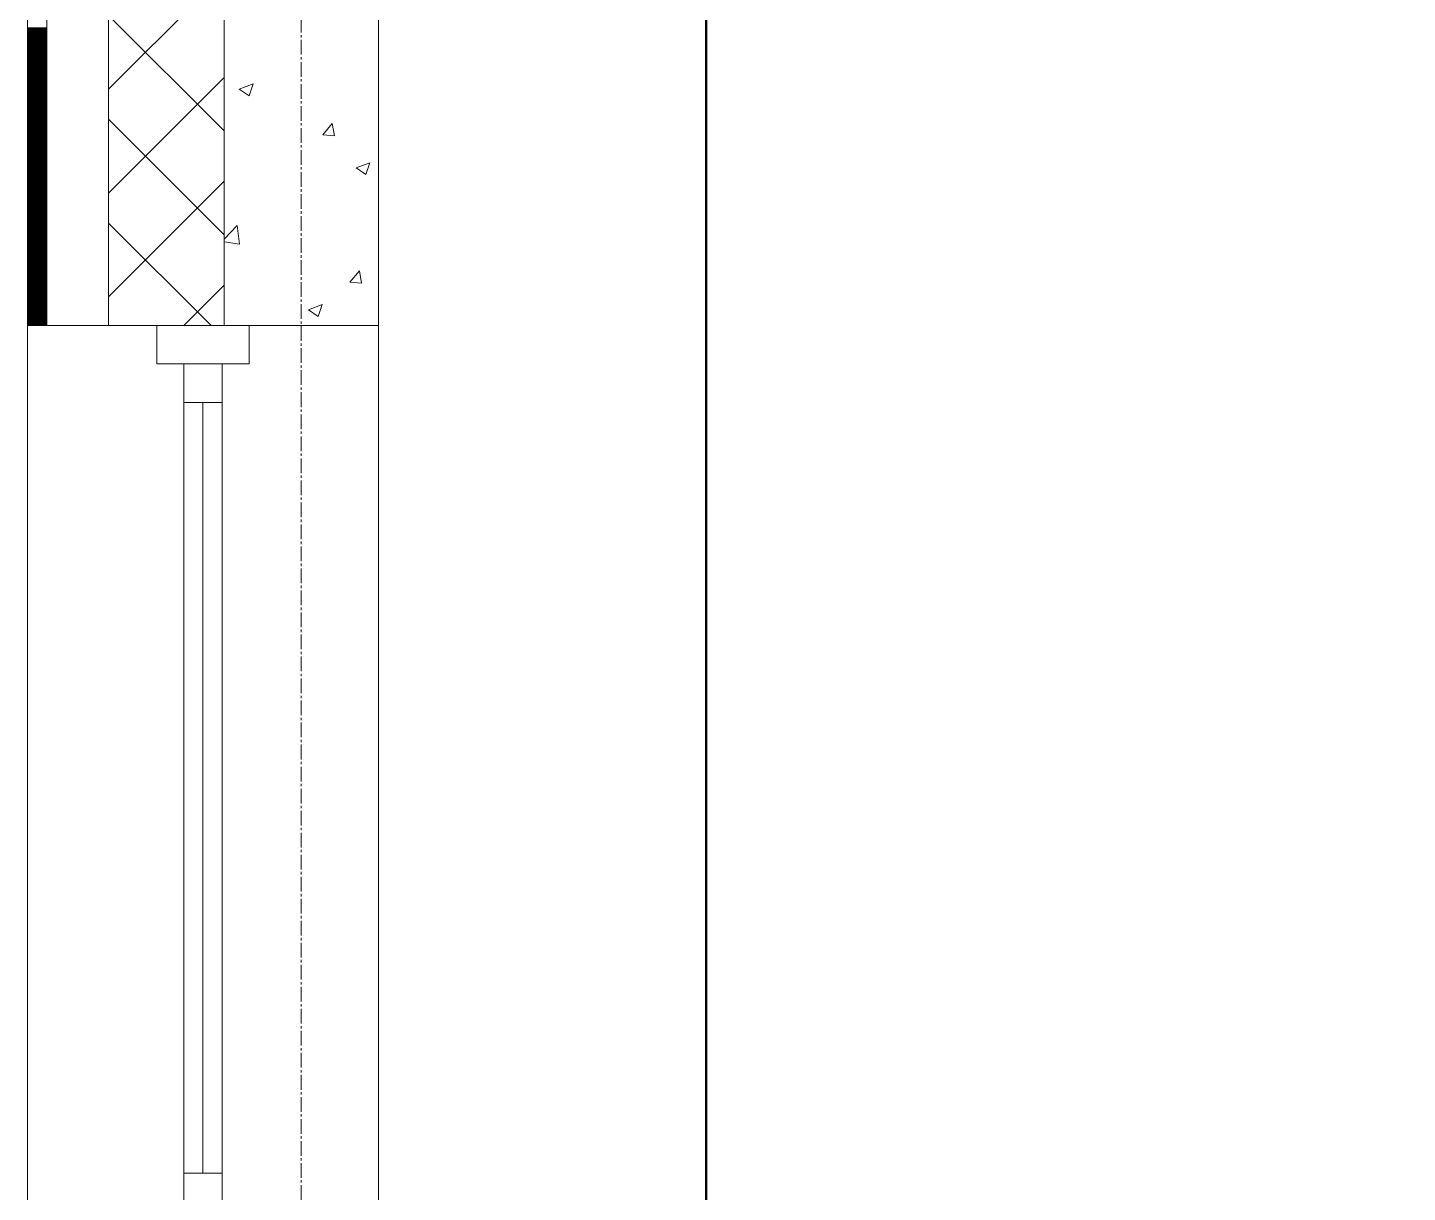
# Model space of a CAD drawing. Header units: millimetres. Extents: x -7155 to 483283, y -227682 to 148426.
# Drawn here: x -355 to 1435, y 43175 to 44686 of the extents above; entities that cross this region are included whole.
import ezdxf

# ---------------------------------------------------------------- set-up
doc = ezdxf.new("R2010")
doc.units = ezdxf.units.MM
doc.linetypes.add('CENTER2', pattern=[28.575, 19.05, -3.175, 3.175, -3.175])
for name, color, linetype, lineweight in [('A-Wall_Материал_Газоблок_Контур', 250, 'Continuous', 0), ('АР_Окна', 4, 'Continuous', 5), ('АР_Стены ПЕНОблок', 52, 'Continuous', 20), ('АР_Тонкая', 254, 'Continuous', 5), ('АР_Утеплитель', 31, 'Continuous', 0), ('АР_Штриховка', 8, 'Continuous', 0)]:
    doc.layers.add(name, color=color, linetype=linetype, lineweight=lineweight)
doc.layers.add('АР_Оси_РД_100', color=7, linetype='Continuous', lineweight=0, true_color=0x525252)
doc.layers.add('РД_Оси_100', color=7, linetype='Continuous', lineweight=0, true_color=0x525252)

# ---------------------------------------------------------------- blocks, each defined once
blk = doc.blocks.new('СОШ_2200_АР_ОСИ_М100_28.05.24')
at = {"layer": 'АР_Оси_РД_100', "linetype": 'CENTER2'}
blk.add_line((0, -6155), (0, 139938.679), dxfattribs=at)

msp = doc.modelspace()

# ---------------------------------------------------------------- linework, layer by layer
at = {"color": 1, "lineweight": 50}
msp.add_lwpolyline([(7340, 36400), (525, 36400), (525, 44884), (7340, 44884)], close=True, dxfattribs=at)
at = {"layer": 'A-Wall_Материал_Газоблок_Контур', "color": 18, "linetype": 'Continuous', "lineweight": 0, "true_color": 0x000000}
for p, q in [((-355, 44300), (-355, 43100)), ((100, 43100), (100, 44300))]:
    msp.add_line(p, q, dxfattribs=at)
at = {"layer": 'АР_Окна', "color": 18, "linetype": 'Continuous', "lineweight": 5, "true_color": 0x000000}
for p, q in [((-355, 44300), (-355, 43100)), ((100, 44300), (100, 43100)), ((-152.5, 44200), (-102.5, 44200)), ((-127.5, 44200), (-127.5, 43200)), ((-152.5, 43200), (-102.5, 43200))]:
    msp.add_line(p, q, dxfattribs=at)
for points in [[(-67.5, 44250), (-67.5, 44300), (-187.5, 44300), (-187.5, 44250)], [(-152.5, 44250), (-102.5, 44250), (-102.5, 43150), (-152.5, 43150)]]:
    msp.add_lwpolyline(points, close=True, dxfattribs=at)
at = {"layer": 'АР_Стены ПЕНОблок', "color": 18, "linetype": 'Continuous', "lineweight": 20, "true_color": 0x000000}
for p, q in [((-100, 46100), (-100, 44300)), ((100, 44300), (100, 46100)), ((-100, 44300), (100, 44300))]:
    msp.add_line(p, q, dxfattribs=at)
at = {"layer": 'АР_Тонкая', "color": 18, "linetype": 'Continuous', "lineweight": 5, "true_color": 0x000000}
for p, q in [((-355, 46100), (-355, 44300)), ((-330, 46100), (-330, 44300)), ((-330, 44300), (-330, 46100)), ((-250, 44300), (-250, 46100)), ((-355, 44300), (-330, 44300)), ((-330, 44300), (-250, 44300))]:
    msp.add_line(p, q, dxfattribs=at)
at = {"layer": 'АР_Утеплитель', "color": 18, "linetype": 'Continuous', "lineweight": 0, "true_color": 0x000000}
for p, q in [((-250, 46100), (-250, 44300)), ((-100, 44300), (-100, 46100)), ((-250, 44300), (-100, 44300))]:
    msp.add_line(p, q, dxfattribs=at)
at = {"layer": 'АР_Штриховка', "color": 18, "linetype": 'Continuous', "lineweight": 0, "true_color": 0x000000}
for p, q in [((-250, 44606.4), (-100, 44756.4)), ((-100, 44552.3), (-250, 44702.3)), ((-355, 44686), (-330, 44686)), ((-355, 44685), (-330, 44685)), ((-355, 44684), (-330, 44684)), ((-355, 44683), (-330, 44683)), ((-355, 44682), (-330, 44682)), ((-355, 44681), (-330, 44681)), ((-355, 44680), (-330, 44680)), ((-355, 44679), (-330, 44679)), ((-355, 44678), (-330, 44678)), ((-355, 44677), (-330, 44677)), ((-355, 44676), (-330, 44676)), ((-355, 44675), (-330, 44675)), ((-355, 44674), (-330, 44674)), ((-355, 44673), (-330, 44673)), ((-355, 44672), (-330, 44672)), ((-355, 44671), (-330, 44671)), ((-355, 44670), (-330, 44670)), ((-355, 44669), (-330, 44669)), ((-355, 44668), (-330, 44668)), ((-355, 44667), (-330, 44667)), ((-355, 44666), (-330, 44666)), ((-355, 44665), (-330, 44665)), ((-355, 44664), (-330, 44664)), ((-355, 44663), (-330, 44663)), ((-355, 44662), (-330, 44662)), ((-355, 44661), (-330, 44661)), ((-355, 44660), (-330, 44660)), ((-355, 44659), (-330, 44659)), ((-355, 44658), (-330, 44658)), ((-355, 44657), (-330, 44657)), ((-355, 44656), (-330, 44656)), ((-355, 44655), (-330, 44655)), ((-355, 44654), (-330, 44654)), ((-355, 44653), (-330, 44653)), ((-355, 44652), (-330, 44652)), ((-355, 44651), (-330, 44651)), ((-355, 44650), (-330, 44650)), ((-355, 44649), (-330, 44649)), ((-355, 44648), (-330, 44648)), ((-355, 44647), (-330, 44647)), ((-355, 44646), (-330, 44646)), ((-355, 44645), (-330, 44645)), ((-355, 44644), (-330, 44644)), ((-355, 44643), (-330, 44643)), ((-355, 44642), (-330, 44642)), ((-355, 44641), (-330, 44641)), ((-355, 44640), (-330, 44640)), ((-355, 44639), (-330, 44639)), ((-355, 44638), (-330, 44638)), ((-355, 44637), (-330, 44637)), ((-355, 44636), (-330, 44636)), ((-355, 44635), (-330, 44635)), ((-355, 44634), (-330, 44634)), ((-355, 44633), (-330, 44633)), ((-355, 44632), (-330, 44632)), ((-355, 44631), (-330, 44631)), ((-355, 44630), (-330, 44630)), ((-355, 44629), (-330, 44629)), ((-355, 44628), (-330, 44628)), ((-355, 44627), (-330, 44627)), ((-355, 44626), (-330, 44626)), ((-355, 44625), (-330, 44625)), ((-355, 44624), (-330, 44624)), ((-355, 44623), (-330, 44623)), ((-355, 44622), (-330, 44622)), ((-355, 44621), (-330, 44621)), ((-355, 44620), (-330, 44620)), ((-355, 44619), (-330, 44619)), ((-355, 44618), (-330, 44618)), ((-355, 44617), (-330, 44617)), ((-250, 44471.7), (-100, 44621.7)), ((-355, 44616), (-330, 44616)), ((-355, 44615), (-330, 44615)), ((-355, 44614), (-330, 44614)), ((-355, 44613), (-330, 44613)), ((-355, 44612), (-330, 44612)), ((-355, 44611), (-330, 44611)), ((-355, 44610), (-330, 44610)), ((-355, 44609), (-330, 44609)), ((-355, 44608), (-330, 44608)), ((-355, 44607), (-330, 44607)), ((-355, 44606), (-330, 44606)), ((-355, 44605), (-330, 44605)), ((-355, 44604), (-330, 44604)), ((-355, 44603), (-330, 44603)), ((-355, 44602), (-330, 44602)), ((-355, 44601), (-330, 44601)), ((-355, 44600), (-330, 44600)), ((-355, 44599), (-330, 44599)), ((-80.4, 44606.6), (-62.6, 44613.5)), ((-80.4, 44606.6), (-67.7, 44598.1)), ((-67.7, 44598.1), (-62.6, 44613.4)), ((-355, 44598), (-330, 44598)), ((-355, 44597), (-330, 44597)), ((-355, 44596), (-330, 44596)), ((-355, 44595), (-330, 44595)), ((-355, 44594), (-330, 44594)), ((-355, 44593), (-330, 44593)), ((-355, 44592), (-330, 44592)), ((-355, 44591), (-330, 44591)), ((-355, 44590), (-330, 44590)), ((-355, 44589), (-330, 44589)), ((-355, 44588), (-330, 44588)), ((-355, 44587), (-330, 44587)), ((-355, 44586), (-330, 44586)), ((-355, 44585), (-330, 44585)), ((-355, 44584), (-330, 44584)), ((-355, 44583), (-330, 44583)), ((-355, 44582), (-330, 44582)), ((-355, 44581), (-330, 44581)), ((-355, 44580), (-330, 44580)), ((-355, 44579), (-330, 44579)), ((-355, 44578), (-330, 44578)), ((-355, 44577), (-330, 44577)), ((-355, 44576), (-330, 44576)), ((-355, 44575), (-330, 44575)), ((-355, 44574), (-330, 44574)), ((-355, 44573), (-330, 44573)), ((-355, 44572), (-330, 44572)), ((-355, 44571), (-330, 44571)), ((-355, 44570), (-330, 44570)), ((-355, 44569), (-330, 44569)), ((-355, 44568), (-330, 44568)), ((-355, 44567), (-330, 44567)), ((-355, 44566), (-330, 44566)), ((-355, 44565), (-330, 44565)), ((-355, 44564), (-330, 44564)), ((-100, 44417.6), (-250, 44567.6)), ((-355, 44563), (-330, 44563)), ((-355, 44562), (-330, 44562)), ((-355, 44561), (-330, 44561)), ((-355, 44560), (-330, 44560)), ((-355, 44559), (-330, 44559)), ((-355, 44558), (-330, 44558)), ((-355, 44557), (-330, 44557)), ((-355, 44556), (-330, 44556)), ((-355, 44555), (-330, 44555)), ((-355, 44554), (-330, 44554)), ((-355, 44553), (-330, 44553)), ((-355, 44552), (-330, 44552)), ((-355, 44551), (-330, 44551)), ((-355, 44550), (-330, 44550)), ((-355, 44549), (-330, 44549)), ((-355, 44548), (-330, 44548)), ((-355, 44547), (-330, 44547)), ((-355, 44546), (-330, 44546)), ((27.8, 44547.3), (40, 44561.9)), ((27.8, 44547.3), (43, 44545.9)), ((43.1, 44546), (40.2, 44561.9)), ((-355, 44545), (-330, 44545)), ((-355, 44544), (-330, 44544)), ((-355, 44543), (-330, 44543)), ((-355, 44542), (-330, 44542)), ((-355, 44541), (-330, 44541)), ((-355, 44540), (-330, 44540)), ((-355, 44539), (-330, 44539)), ((-355, 44538), (-330, 44538)), ((-355, 44537), (-330, 44537)), ((-355, 44536), (-330, 44536)), ((-355, 44535), (-330, 44535)), ((-355, 44534), (-330, 44534)), ((-355, 44533), (-330, 44533)), ((-355, 44532), (-330, 44532)), ((-355, 44531), (-330, 44531)), ((-355, 44530), (-330, 44530)), ((-355, 44529), (-330, 44529)), ((-355, 44528), (-330, 44528)), ((-355, 44527), (-330, 44527)), ((-355, 44526), (-330, 44526)), ((-355, 44525), (-330, 44525)), ((-355, 44524), (-330, 44524)), ((-355, 44523), (-330, 44523)), ((-355, 44522), (-330, 44522)), ((-355, 44521), (-330, 44521)), ((-355, 44520), (-330, 44520)), ((-355, 44519), (-330, 44519)), ((-355, 44518), (-330, 44518)), ((-355, 44517), (-330, 44517)), ((-355, 44516), (-330, 44516)), ((-355, 44515), (-330, 44515)), ((-355, 44514), (-330, 44514)), ((-355, 44513), (-330, 44513)), ((-355, 44512), (-330, 44512)), ((-355, 44511), (-330, 44511)), ((-355, 44510), (-330, 44510)), ((71.3, 44504.4), (89, 44511.2)), ((83.9, 44495.8), (89, 44511.2)), ((-355, 44509), (-330, 44509)), ((-355, 44508), (-330, 44508)), ((-355, 44507), (-330, 44507)), ((-355, 44506), (-330, 44506)), ((-355, 44505), (-330, 44505)), ((-355, 44504), (-330, 44504)), ((-355, 44503), (-330, 44503)), ((-355, 44502), (-330, 44502)), ((-355, 44501), (-330, 44501)), ((-355, 44500), (-330, 44500)), ((-355, 44499), (-330, 44499)), ((-355, 44498), (-330, 44498)), ((-355, 44497), (-330, 44497)), ((-355, 44496), (-330, 44496)), ((-355, 44495), (-330, 44495)), ((-355, 44494), (-330, 44494)), ((-355, 44493), (-330, 44493)), ((-355, 44492), (-330, 44492)), ((71.2, 44504.3), (83.9, 44495.8)), ((-355, 44491), (-330, 44491)), ((-355, 44490), (-330, 44490)), ((-355, 44489), (-330, 44489)), ((-355, 44488), (-330, 44488)), ((-355, 44487), (-330, 44487)), ((-355, 44486), (-330, 44486)), ((-355, 44485), (-330, 44485)), ((-355, 44484), (-330, 44484)), ((-355, 44483), (-330, 44483)), ((-355, 44482), (-330, 44482)), ((-355, 44481), (-330, 44481)), ((-355, 44480), (-330, 44480)), ((-355, 44479), (-330, 44479)), ((-355, 44478), (-330, 44478)), ((-355, 44477), (-330, 44477)), ((-355, 44476), (-330, 44476)), ((-355, 44475), (-330, 44475)), ((-355, 44474), (-330, 44474)), ((-250, 44337), (-100, 44487)), ((-355, 44473), (-330, 44473)), ((-355, 44472), (-330, 44472)), ((-355, 44471), (-330, 44471)), ((-355, 44470), (-330, 44470)), ((-355, 44469), (-330, 44469)), ((-355, 44468), (-330, 44468)), ((-355, 44467), (-330, 44467)), ((-355, 44466), (-330, 44466)), ((-355, 44465), (-330, 44465)), ((-355, 44464), (-330, 44464)), ((-355, 44463), (-330, 44463)), ((-355, 44462), (-330, 44462)), ((-355, 44461), (-330, 44461)), ((-355, 44460), (-330, 44460)), ((-355, 44459), (-330, 44459)), ((-355, 44458), (-330, 44458)), ((-355, 44457), (-330, 44457)), ((-355, 44456), (-330, 44456)), ((-355, 44455), (-330, 44455)), ((-355, 44454), (-330, 44454)), ((-355, 44453), (-330, 44453)), ((-355, 44452), (-330, 44452)), ((-355, 44451), (-330, 44451)), ((-355, 44450), (-330, 44450)), ((-355, 44449), (-330, 44449)), ((-355, 44448), (-330, 44448)), ((-355, 44447), (-330, 44447)), ((-355, 44446), (-330, 44446)), ((-355, 44445), (-330, 44445)), ((-355, 44444), (-330, 44444)), ((-355, 44443), (-330, 44443)), ((-355, 44442), (-330, 44442)), ((-355, 44441), (-330, 44441)), ((-355, 44440), (-330, 44440)), ((-355, 44439), (-330, 44439)), ((-355, 44438), (-330, 44438)), ((-355, 44437), (-330, 44437)), ((-355, 44436), (-330, 44436)), ((-355, 44435), (-330, 44435)), ((-355, 44434), (-330, 44434)), ((-355, 44433), (-330, 44433)), ((-355, 44432), (-330, 44432)), ((-355, 44431), (-330, 44431)), ((-355, 44430), (-330, 44430)), ((-355, 44429), (-330, 44429)), ((-355, 44428), (-330, 44428)), ((-355, 44427), (-330, 44427)), ((-355, 44426), (-330, 44426)), ((-355, 44425), (-330, 44425)), ((-355, 44424), (-330, 44424)), ((-355, 44423), (-330, 44423)), ((-355, 44422), (-330, 44422)), ((-355, 44421), (-330, 44421)), ((-117.1, 44300), (-250, 44432.9)), ((-100, 44412), (-83, 44429.7)), ((-80.2, 44405.6), (-83, 44429.7)), ((-355, 44420), (-330, 44420)), ((-355, 44419), (-330, 44419)), ((-355, 44418), (-330, 44418)), ((-355, 44417), (-330, 44417)), ((-355, 44416), (-330, 44416)), ((-355, 44415), (-330, 44415)), ((-355, 44414), (-330, 44414)), ((-355, 44413), (-330, 44413)), ((-355, 44412), (-330, 44412)), ((-355, 44411), (-330, 44411)), ((-355, 44410), (-330, 44410)), ((-355, 44409), (-330, 44409)), ((-355, 44408), (-330, 44408)), ((-355, 44407), (-330, 44407)), ((-355, 44406), (-330, 44406)), ((-355, 44405), (-330, 44405)), ((-355, 44404), (-330, 44404)), ((-355, 44403), (-330, 44403)), ((-100, 44408.6), (-80.2, 44405.5)), ((-355, 44402), (-330, 44402)), ((-355, 44401), (-330, 44401)), ((-355, 44400), (-330, 44400)), ((-355, 44399), (-330, 44399)), ((-355, 44398), (-330, 44398)), ((-355, 44397), (-330, 44397)), ((-355, 44396), (-330, 44396)), ((-355, 44395), (-330, 44395)), ((-355, 44394), (-330, 44394)), ((-355, 44393), (-330, 44393)), ((-355, 44392), (-330, 44392)), ((-355, 44391), (-330, 44391)), ((-355, 44390), (-330, 44390)), ((-355, 44389), (-330, 44389)), ((-355, 44388), (-330, 44388)), ((-355, 44387), (-330, 44387)), ((-355, 44386), (-330, 44386)), ((-355, 44385), (-330, 44385)), ((-355, 44384), (-330, 44384)), ((-355, 44383), (-330, 44383)), ((-355, 44382), (-330, 44382)), ((-355, 44381), (-330, 44381)), ((-355, 44380), (-330, 44380)), ((-355, 44379), (-330, 44379)), ((-355, 44378), (-330, 44378)), ((-355, 44377), (-330, 44377)), ((-355, 44376), (-330, 44376)), ((-355, 44375), (-330, 44375)), ((-355, 44374), (-330, 44374)), ((-355, 44373), (-330, 44373)), ((-355, 44372), (-330, 44372)), ((-355, 44371), (-330, 44371)), ((-355, 44370), (-330, 44370)), ((-355, 44369), (-330, 44369)), ((-355, 44368), (-330, 44368)), ((-355, 44367), (-330, 44367)), ((63, 44356.2), (75.3, 44370.8)), ((78.3, 44354.9), (75.4, 44370.8)), ((-355, 44366), (-330, 44366)), ((-355, 44365), (-330, 44365)), ((-355, 44364), (-330, 44364)), ((-355, 44363), (-330, 44363)), ((-355, 44362), (-330, 44362)), ((-355, 44361), (-330, 44361)), ((-355, 44360), (-330, 44360)), ((-355, 44359), (-330, 44359)), ((-355, 44358), (-330, 44358)), ((-355, 44357), (-330, 44357)), ((-355, 44356), (-330, 44356)), ((-355, 44355), (-330, 44355)), ((-355, 44354), (-330, 44354)), ((-355, 44353), (-330, 44353)), ((-355, 44352), (-330, 44352)), ((-355, 44351), (-330, 44351)), ((-355, 44350), (-330, 44350)), ((-355, 44349), (-330, 44349)), ((-152.3, 44300), (-100, 44352.3)), ((63, 44356.2), (78.2, 44354.9)), ((-355, 44348), (-330, 44348)), ((-355, 44347), (-330, 44347)), ((-355, 44346), (-330, 44346)), ((-355, 44345), (-330, 44345)), ((-355, 44344), (-330, 44344)), ((-355, 44343), (-330, 44343)), ((-355, 44342), (-330, 44342)), ((-355, 44341), (-330, 44341)), ((-355, 44340), (-330, 44340)), ((-355, 44339), (-330, 44339)), ((-355, 44338), (-330, 44338)), ((-355, 44337), (-330, 44337)), ((-355, 44336), (-330, 44336)), ((-355, 44335), (-330, 44335)), ((-355, 44334), (-330, 44334)), ((-355, 44333), (-330, 44333)), ((-355, 44332), (-330, 44332)), ((-355, 44331), (-330, 44331)), ((-355, 44330), (-330, 44330)), ((-355, 44329), (-330, 44329)), ((-355, 44328), (-330, 44328)), ((-355, 44327), (-330, 44327)), ((-355, 44326), (-330, 44326)), ((-355, 44325), (-330, 44325)), ((-355, 44324), (-330, 44324)), ((-355, 44323), (-330, 44323)), ((-355, 44322), (-330, 44322)), ((-355, 44321), (-330, 44321)), ((-355, 44320), (-330, 44320)), ((-355, 44319), (-330, 44319)), ((-355, 44318), (-330, 44318)), ((-355, 44317), (-330, 44317)), ((-355, 44316), (-330, 44316)), ((-355, 44315), (-330, 44315)), ((-355, 44314), (-330, 44314)), ((-355, 44313), (-330, 44313)), ((9.4, 44320.2), (22.1, 44311.6)), ((9.5, 44320.2), (27.2, 44327)), ((22.1, 44311.6), (27.2, 44327)), ((-355, 44312), (-330, 44312)), ((-355, 44311), (-330, 44311)), ((-355, 44310), (-330, 44310)), ((-355, 44309), (-330, 44309)), ((-355, 44308), (-330, 44308)), ((-355, 44307), (-330, 44307)), ((-355, 44306), (-330, 44306)), ((-355, 44305), (-330, 44305)), ((-355, 44304), (-330, 44304)), ((-355, 44303), (-330, 44303)), ((-355, 44302), (-330, 44302)), ((-355, 44301), (-330, 44301))]:
    msp.add_line(p, q, dxfattribs=at)

# ---------------------------------------------------------------- block references
at = {"layer": 'РД_Оси_100'}
msp.add_blockref('СОШ_2200_АР_ОСИ_М100_28.05.24', (0, 0), dxfattribs=at)

doc.saveas('drawing.dxf')
